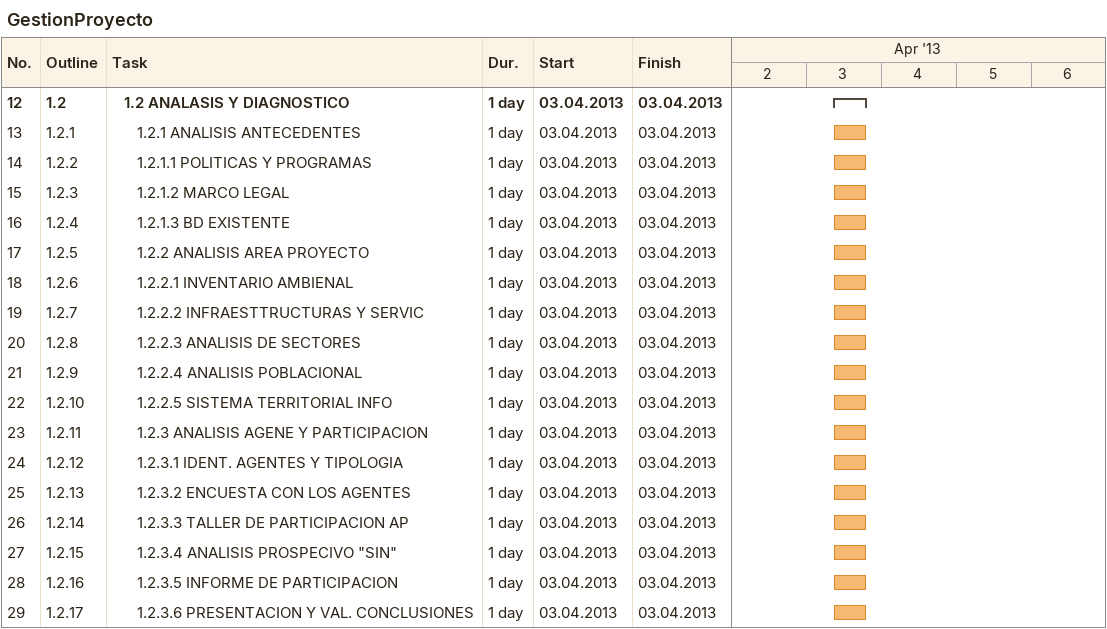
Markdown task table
GestionProyecto

| ID | WBS | Task | Duration | Start | Finish |
|---|---|---|---|---|---|
| 12 | 1.2 | **1.2 ANALASIS Y DIAGNOSTICO** | 1d | 2013-04-03 | 2013-04-03 |
| 13 | 1.2.1 | 1.2.1 ANALISIS ANTECEDENTES | 1d | 2013-04-03 | 2013-04-03 |
| 14 | 1.2.2 | 1.2.1.1 POLITICAS Y PROGRAMAS | 1d | 2013-04-03 | 2013-04-03 |
| 15 | 1.2.3 | 1.2.1.2 MARCO LEGAL | 1d | 2013-04-03 | 2013-04-03 |
| 16 | 1.2.4 | 1.2.1.3 BD EXISTENTE | 1d | 2013-04-03 | 2013-04-03 |
| 17 | 1.2.5 | 1.2.2 ANALISIS AREA PROYECTO | 1d | 2013-04-03 | 2013-04-03 |
| 18 | 1.2.6 | 1.2.2.1 INVENTARIO AMBIENAL | 1d | 2013-04-03 | 2013-04-03 |
| 19 | 1.2.7 | 1.2.2.2 INFRAESTTRUCTURAS Y SERVIC | 1d | 2013-04-03 | 2013-04-03 |
| 20 | 1.2.8 | 1.2.2.3 ANALISIS DE SECTORES | 1d | 2013-04-03 | 2013-04-03 |
| 21 | 1.2.9 | 1.2.2.4 ANALISIS POBLACIONAL | 1d | 2013-04-03 | 2013-04-03 |
| 22 | 1.2.10 | 1.2.2.5 SISTEMA TERRITORIAL INFO | 1d | 2013-04-03 | 2013-04-03 |
| 23 | 1.2.11 | 1.2.3 ANALISIS AGENE Y PARTICIPACION | 1d | 2013-04-03 | 2013-04-03 |
| 24 | 1.2.12 | 1.2.3.1 IDENT. AGENTES Y TIPOLOGIA | 1d | 2013-04-03 | 2013-04-03 |
| 25 | 1.2.13 | 1.2.3.2 ENCUESTA CON LOS AGENTES | 1d | 2013-04-03 | 2013-04-03 |
| 26 | 1.2.14 | 1.2.3.3 TALLER DE PARTICIPACION AP | 1d | 2013-04-03 | 2013-04-03 |
| 27 | 1.2.15 | 1.2.3.4 ANALISIS PROSPECIVO "SIN" | 1d | 2013-04-03 | 2013-04-03 |
| 28 | 1.2.16 | 1.2.3.5 INFORME DE PARTICIPACION | 1d | 2013-04-03 | 2013-04-03 |
| 29 | 1.2.17 | 1.2.3.6 PRESENTACION Y VAL. CONCLUSIONES | 1d | 2013-04-03 | 2013-04-03 |
